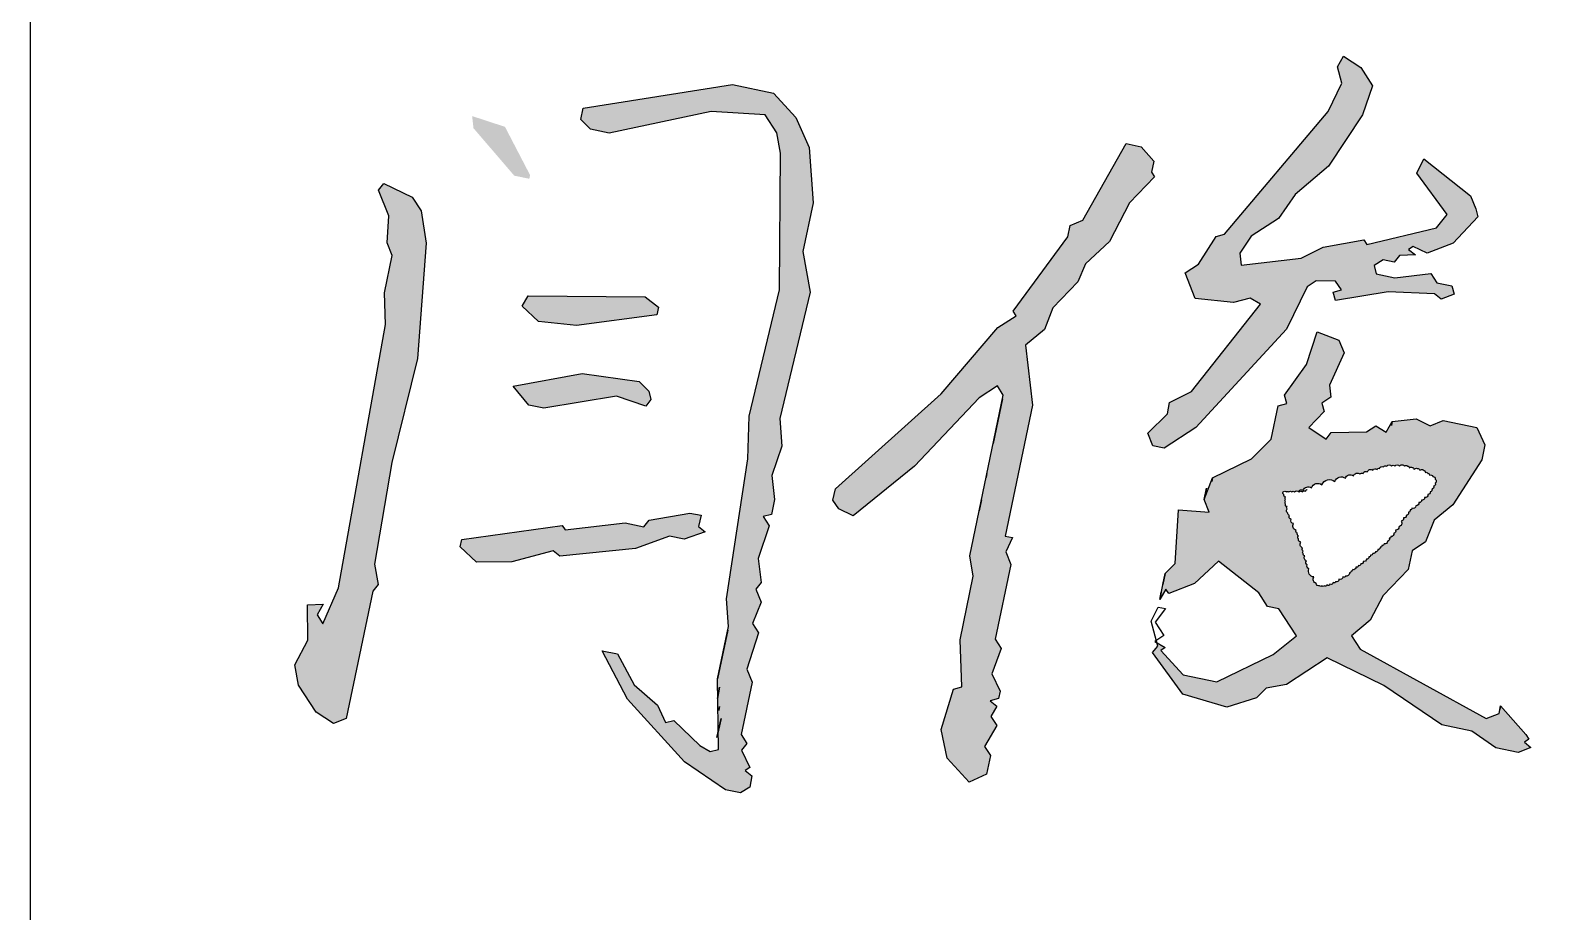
# Model space of a CAD drawing. Extents: x 5188914 to 7068445, y -542675 to 2032183.
# Drawn here: x 5235887 to 5236909, y -447815 to -447224 of the extents above; entities that cross this region are included whole.
import ezdxf

# ---------------------------------------------------------------- set-up
doc = ezdxf.new("R2010")
doc.units = 0
doc.header["$LTSCALE"] = 1000
doc.header["$MEASUREMENT"] = 0
doc.layers.get('0').update_dxf_attribs({"linetype": 'CONTINUOUS'})

msp = doc.modelspace()

# ---------------------------------------------------------------- hatches: boundary and pattern name
at = {"linetype": 'Continuous'}
h = msp.add_hatch(color=256, dxfattribs=at)
h.paths.add_polyline_path([(5236152.1, -447366.8), (5236148.8, -447345.2), (5236142.8, -447336.1), (5236123.8, -447326.9), (5236120.3, -447331.4), (5236127.2, -447348.5), (5236126, -447366.6), (5236129.4, -447375.1), (5236124.2, -447400.2), (5236125, -447421.3), (5236093.4, -447597.7), (5236083.1, -447621.8), (5236079.2, -447615.7), (5236083.2, -447608.7), (5236072.7, -447609.1), (5236073, -447632.7), (5236064.3, -447649.2), (5236066.7, -447662.8), (5236078.6, -447681), (5236090.1, -447688.6), (5236098.6, -447685.2), (5236116.4, -447600), (5236120, -447595.5), (5236117.6, -447581.9), (5236129.2, -447513.7), (5236146.4, -447444.1)])
h.paths.add_polyline_path([(5236205, -447288.9), (5236183, -447281.7), (5236183.9, -447289.8), (5236211.2, -447321.6), (5236221.3, -447323.7), (5236221.8, -447321.2)])
h.paths.add_polyline_path([(5236343.2, -447278.6), (5236379.3, -447280.9), (5236387.2, -447293), (5236389.6, -447306.6), (5236388.8, -447398), (5236368.5, -447482.7), (5236367.7, -447511.3), (5236353.4, -447605), (5236354.7, -447623.6), (5236347.4, -447658.7), (5236348, -447705.9), (5236342.4, -447707.4), (5236335.5, -447703.3), (5236318, -447686.6), (5236312.5, -447688), (5236307.1, -447676.4), (5236291.6, -447662.7), (5236280.3, -447642), (5236270.2, -447640), (5236287, -447672.2), (5236325.3, -447714.2), (5236352.8, -447733.1), (5236362.8, -447735.1), (5236368.9, -447731.2), (5236370.4, -447723.7), (5236365.9, -447720.1), (5236369, -447718.1), (5236363.5, -447706.5), (5236367.1, -447702), (5236363.1, -447696), (5236370.5, -447660.9), (5236367, -447652.3), (5236374.8, -447627.8), (5236370.8, -447621.7), (5236376.5, -447607.2), (5236373, -447598.7), (5236376.6, -447594.2), (5236374.7, -447578.1), (5236381.9, -447556.1), (5236378, -447550), (5236383.5, -447548.6), (5236385.6, -447538.5), (5236383.7, -447522.4), (5236390.4, -447502.9), (5236389.1, -447484.3), (5236409.4, -447399.7), (5236404.6, -447372.5), (5236411.4, -447339.9), (5236408.7, -447302.8), (5236399.9, -447282.6), (5236384.9, -447266.4), (5236357.4, -447260.6), (5236257.3, -447276.3), (5236255.8, -447283.9), (5236262.2, -447290.4), (5236274.8, -447293.1)])
h.paths.add_polyline_path([(5236298.9, -447402.7), (5236220.6, -447402), (5236216.5, -447409), (5236227.5, -447419.2), (5236253, -447421.9), (5236306.8, -447414.8), (5236307.9, -447409.8)])
h.paths.add_polyline_path([(5236301.4, -447466), (5236294.9, -447459.4), (5236256.8, -447454.1), (5236210.5, -447462.7), (5236221, -447475.3), (5236231, -447477.4), (5236279.7, -447469.3), (5236299.3, -447476), (5236302.8, -447471.5)])
h.paths.add_polyline_path([(5236315.1, -447563), (5236325.1, -447565.1), (5236339.2, -447560.2), (5236334.7, -447556.7), (5236336.3, -447549.1), (5236328.8, -447547.6), (5236301.6, -447552.4), (5236298.1, -447556.8), (5236285.5, -447554.2), (5236245.3, -447558.9), (5236243.3, -447555.9), (5236176, -447565.3), (5236174.9, -447570.3), (5236185.9, -447580.5), (5236209.5, -447580.2), (5236237.2, -447572.9), (5236241.7, -447576.4), (5236292.4, -447571.4)])
h.paths.add_polyline_path([(5236588.7, -447392.7), (5236593.8, -447380.7), (5236610, -447365.8), (5236623.3, -447339.8), (5236640, -447322.3), (5236638, -447319.3), (5236639.6, -447311.8), (5236631.1, -447302.2), (5236621.1, -447300.1), (5236592.1, -447351.5), (5236583.5, -447355), (5236581.9, -447362.5), (5236545.3, -447412.4), (5236547.3, -447415.4), (5236535.2, -447423.4), (5236497.2, -447467.7), (5236426.3, -447531.4), (5236424.7, -447538.9), (5236428.7, -447544.9), (5236438.2, -447549.5), (5236479.2, -447516.2), (5236522.7, -447470.4), (5236534.9, -447462.5), (5236538.8, -447468.6), (5236516.3, -447576.3), (5236518.7, -447589.9), (5236509.8, -447632.5), (5236511, -447664.1), (5236505.5, -447665.6), (5236497.2, -447692.6), (5236501.1, -447711.7), (5236516, -447727.9), (5236527.6, -447722.5), (5236530.2, -447710), (5236526.2, -447703.9), (5236534.4, -447689.9), (5236530.4, -447683.9), (5236534.5, -447676.9), (5236530, -447673.3), (5236535.6, -447671.9), (5236536.6, -447666.9), (5236531.2, -447655.3), (5236537.4, -447638.3), (5236533.4, -447632.2), (5236543.9, -447582.1), (5236540.4, -447573.5), (5236545, -447564), (5236540, -447563), (5236558.3, -447475.3), (5236553.7, -447435.1), (5236566.3, -447424.6), (5236572, -447410.1)])
h.paths.add_polyline_path([(5236734.3, -447334.2), (5236756.6, -447315.3), (5236779.4, -447280.9), (5236786.1, -447261.4), (5236778.2, -447249.2), (5236766.7, -447241.6), (5236762.7, -447248.6), (5236765.6, -447259.7), (5236756.4, -447278.7), (5236686.9, -447360.9), (5236681.3, -447362.4), (5236669.6, -447380.8), (5236660.5, -447386.8), (5236667.4, -447403.9), (5236693, -447406.6), (5236704.1, -447403.7), (5236711.1, -447407.8), (5236664.9, -447466.2), (5236650.2, -447473.6), (5236648.7, -447481.1), (5236635.5, -447494), (5236638.9, -447502.6), (5236646.5, -447504.1), (5236667.7, -447490.3), (5236728.5, -447424.5), (5236742.3, -447396), (5236748.4, -447392.1), (5236761.4, -447392.2), (5236765.4, -447398.2), (5236759.8, -447399.7), (5236761.3, -447405.2), (5236796.5, -447399.5), (5236827.6, -447400.8), (5236832.1, -447404.3), (5236840.7, -447400.9), (5236839.2, -447395.4), (5236829.2, -447393.3), (5236825.2, -447387.2), (5236801.1, -447390), (5236788.6, -447387.4), (5236787.1, -447381.9), (5236793.2, -447377.9), (5236800.7, -447379.5), (5236804.2, -447375), (5236814.8, -447374.6), (5236810.3, -447371), (5236813.3, -447369), (5236822.8, -447373.6), (5236840, -447366.8), (5236856.7, -447349.3), (5236855.2, -447343.8), (5236851.8, -447335.2), (5236820.4, -447310.4), (5236815.8, -447319.9), (5236836.1, -447347.6), (5236829, -447356.6), (5236782.2, -447367.8), (5236780.2, -447364.7), (5236753.1, -447369.5), (5236738.4, -447376.9), (5236698.2, -447381.6), (5236697.3, -447373.5), (5236704.9, -447362.1), (5236723.1, -447350.2)])
h.paths.add_polyline_path([(5236757.3, -447461.9), (5236767, -447440.4), (5236763.6, -447431.9), (5236749.1, -447426.2), (5236741.8, -447448.2), (5236727.1, -447468.7), (5236728.6, -447474.2), (5236723, -447475.7), (5236718.3, -447498.2), (5236705.1, -447511.2), (5236678.9, -447524), (5236673.3, -447538.5), (5236676.7, -447547.1), (5236656.1, -447545.4), (5236653.8, -447581.5), (5236647.2, -447588), (5236645.7, -447595.5), (5236643.6, -447605.5), (5236647.7, -447598.5), (5236649.6, -447601.6), (5236666.8, -447594.7), (5236683, -447579.8), (5236709.9, -447601.1), (5236715.8, -447610.2), (5236723.4, -447611.8), (5236735.2, -447629.9), (5236719.6, -447642.4), (5236681.8, -447660.6), (5236659.2, -447655.9), (5236644.3, -447639.7), (5236647.3, -447637.7), (5236641.7, -447634.4), (5236642.3, -447636.7), (5236638.7, -447641.1), (5236659.1, -447668.9), (5236688.6, -447677.7), (5236708.3, -447671.4), (5236714.9, -447664.9), (5236728.4, -447662.5), (5236755.7, -447644.7), (5236793.7, -447663.1), (5236832.6, -447689.5), (5236852.7, -447693.7), (5236868.6, -447704.9), (5236883.7, -447708), (5236892.2, -447704.6), (5236887.8, -447701.1), (5236890.8, -447699.1), (5236888.8, -447696), (5236871.9, -447676.8), (5236871.4, -447679.3), (5236870.9, -447681.8), (5236862.3, -447685.3), (5236777.8, -447638.8), (5236771.9, -447629.8), (5236784.5, -447619.3), (5236793.2, -447602.8), (5236809.9, -447585.4), (5236812.6, -447572.9), (5236821.6, -447566.9), (5236827.3, -447552.4), (5236839.9, -447542), (5236859.3, -447512), (5236861.4, -447502), (5236855.9, -447490.4), (5236833.4, -447485.7), (5236824.8, -447489.1), (5236815.3, -447484.5), (5236799.2, -447486.4), (5236795.2, -447493.4), (5236788.2, -447489.3), (5236782.1, -447493.3), (5236758.5, -447493.6), (5236755, -447498.1), (5236743.5, -447490.4), (5236753.6, -447479.5), (5236752.2, -447473.9), (5236758.2, -447470)])
h.paths.add_polyline_path([(5236760.9, -447526.5, -0.520567), (5236767.9, -447524.3, -0.520567), (5236773.3, -447522.7, -0.520567), (5236777.7, -447521.6, -0.520567), (5236779.8, -447521.1, -0.520567), (5236782.6, -447520, -0.520567), (5236786.3, -447518.9, -0.520567), (5236789.1, -447518.4, -0.520567), (5236790.7, -447517.8, -0.520567), (5236793.4, -447516.7, -0.520567), (5236795.6, -447516.2, -0.520567), (5236798.8, -447516.2, -0.520567), (5236801, -447516.2, -0.520567), (5236804.2, -447516.2, -0.520567), (5236807.5, -447516.2, -0.520567), (5236809.6, -447516.2, -0.520567), (5236810.7, -447517.3, -0.520567), (5236814, -447518.4, -0.520567), (5236817.8, -447518.9, -0.520567), (5236821.6, -447520.5, -0.520567), (5236823.2, -447521.1, -0.520567), (5236824.3, -447522.2, -0.520567), (5236826.5, -447523.2, -0.520567), (5236828.1, -447524.9, -0.520567), (5236828.1, -447527.6, -0.520567), (5236827, -447529.7, -0.520567), (5236825.9, -447531.4, -0.520567), (5236824.8, -447533.5, -0.520567), (5236823.2, -447535.1, -0.520567), (5236821, -447537.3, -0.520567), (5236818.9, -447538.9, -0.520567), (5236817.2, -447540.6, -0.520567), (5236815.1, -447542.7, -0.520567), (5236812.4, -447544.4, -0.520567), (5236811.3, -447545.4, -0.520567), (5236810.2, -447547.1, -0.520567), (5236808.6, -447549.2, -0.520567), (5236806.9, -447550.9, -0.520567), (5236805.3, -447553, -0.520567), (5236803.7, -447556.8, -0.520567), (5236801.5, -447559, -0.520567), (5236800.4, -447561.1, -0.520567), (5236798.3, -447563.3, -0.520567), (5236797.2, -447564.4, -0.520567), (5236796.1, -447566.6, -0.520567), (5236793.9, -447568.2, -0.520567), (5236792.3, -447569.3, -0.520567), (5236791.2, -447570.4, -0.520567), (5236789.6, -447572, -0.520567), (5236788, -447573.6, -0.520567), (5236786.3, -447574.7, -0.520567), (5236784.7, -447575.8, -0.520567), (5236783.6, -447576.9, -0.520567), (5236782, -447578.5, -0.520567), (5236779.8, -447580.1, -0.520567), (5236778.2, -447581.7, -0.520567), (5236776.6, -447582.8, -0.520567), (5236775, -447583.9, -0.520567), (5236772.8, -447585.5, -0.520567), (5236771.7, -447586.6, -0.520567), (5236770.6, -447587.7, -0.520567), (5236767.9, -447589.8, -0.520567), (5236766.3, -447590.4, -0.520567), (5236763.6, -447592, -0.520567), (5236761.4, -447593.6, -0.520567), (5236759.8, -447594.2, -0.520567), (5236757.6, -447595.3, -0.520567), (5236755.5, -447595.8, -0.520567), (5236753.8, -447596.3, -0.520567), (5236752.2, -447596.3, -0.520567), (5236750.6, -447596.3, -0.520567), (5236748.4, -447594.7, -0.520567), (5236746.8, -447590.4, -0.520567), (5236743.5, -447585, -0.520567), (5236742.4, -447582.3, -0.520567), (5236741.9, -447579.6, -0.520567), (5236740.8, -447576.3, -0.520567), (5236739.7, -447574.7, -0.520567), (5236739.7, -447573.1, -0.520567), (5236739.2, -447570.9, -0.520567), (5236738.1, -447567.1, -0.520567), (5236736.5, -447564.9, -0.520567), (5236736.5, -447562.8, -0.520567), (5236735.9, -447561.1, -0.520567), (5236734.9, -447559, -0.520567), (5236733.2, -447554.6, -0.520567), (5236731.6, -447551.9, -0.520567), (5236730.5, -447549.2, -0.520567), (5236729.4, -447547.6, -0.520567), (5236728.9, -447544.9, -0.520567), (5236728.9, -447543.3, -0.520567), (5236727.8, -447541.6, -0.520567), (5236727.8, -447540, -0.520567), (5236727.8, -447538.4, -0.520567), (5236727.8, -447536.8, -0.520567), (5236726.7, -447535.1, -0.520567), (5236726.2, -447533.5, -0.520567), (5236728.4, -447533.5, -0.520567), (5236730, -447533.5, -0.520567), (5236732.1, -447533.5, -0.520567), (5236733.8, -447533.5, -0.435193), (5236736.7, -447533.1, -0.455955), (5236739.7, -447532.4, -0.520567), (5236745.2, -447530.8, -0.520567), (5236752.2, -447528.7, -0.520567)], flags=16)
h.paths.add_polyline_path([(5237125.6, -447426.5), (5237087.6, -447408.1), (5237081.2, -447401.5), (5237073.1, -447402.4), (5237066.6, -447395.8), (5237049.1, -447392.2), (5237054.9, -447414.3), (5237084, -447425.6), (5237090.4, -447432.2), (5237089.4, -447437.2), (5237111.9, -447441.9), (5237127.1, -447432)])
h.paths.add_polyline_path([(5237041.3, -447479.5), (5237024.3, -447473.3), (5237005.7, -447474.6), (5237013.1, -447489.3), (5237045.2, -447498.6), (5237047, -447514.7), (5237053.5, -447521.2), (5237062.2, -447504.8)])
h.paths.add_polyline_path([(5237082.6, -447582.2), (5237081.1, -447576.7), (5237090.2, -447570.8), (5237086.3, -447564.7), (5237094.3, -447563.8), (5237092.8, -447558.2), (5237098.4, -447556.8), (5237098.9, -447554.3), (5237089.9, -447547.2), (5237089.4, -447549.7), (5237088.9, -447552.2), (5237080.3, -447555.6), (5237050.4, -447586), (5237045.8, -447595.5), (5237030.2, -447607.9), (5237025.6, -447617.4), (5236990.2, -447636.2), (5236988.7, -447643.7), (5236992.6, -447649.7), (5237007.1, -447655.4), (5237030.3, -447644.6), (5237061.8, -447606.7), (5237059.8, -447603.6), (5237068.9, -447597.7), (5237067.4, -447592.2)])
h.paths.add_polyline_path([(5237219.8, -447388.6), (5237240, -447379.8), (5237293.8, -447372.7), (5237308.8, -447375.9), (5237332.9, -447373), (5237336.9, -447379.1), (5237339, -447369.1), (5237355.5, -447377.8), (5237364.1, -447374.3), (5237365.1, -447369.3), (5237347.2, -447355.1), (5237349.1, -447358.1), (5237343.1, -447362.1), (5237331.6, -447354.5), (5237300.5, -447353.2), (5237296.9, -447357.7), (5237274.4, -447353), (5237260.8, -447355.4), (5237256.8, -447349.3), (5237272.6, -447323.8), (5237277.3, -447301.3), (5237271.9, -447289.7), (5237257.9, -447281.5), (5237254.4, -447286), (5237251.6, -447311.6), (5237225.2, -447350.5), (5237219.7, -447352), (5237218.1, -447359.5), (5237175.3, -447376.7), (5237174.7, -447379.2), (5237173.2, -447386.7), (5237179.1, -447395.8), (5237146.2, -447428.2), (5237144.1, -447438.2), (5237136.1, -447439.1), (5237131.5, -447448.6), (5237140.9, -447453.2), (5237145, -447446.2), (5237150, -447447.3), (5237154.1, -447440.3), (5237159.1, -447441.3), (5237157.7, -447435.8), (5237180.9, -447424.9), (5237185.5, -447415.4), (5237203.1, -447406.1)])

# ---------------------------------------------------------------- linework, layer by layer
msp.add_line((5235887.2, -449156.7), (5235887.2, -445906.7))
msp.add_line((5235887.2, -449156.7), (5235887.2, -445906.7))
msp.add_line((5235887.2, -449156.7), (5235887.2, -445906.7))
for points in [[(5236855.2, -447343.8), (5236856.7, -447349.3), (5236840, -447366.8), (5236822.8, -447373.6), (5236813.3, -447369), (5236810.3, -447371), (5236814.8, -447374.6), (5236804.2, -447375), (5236800.7, -447379.5), (5236793.2, -447377.9), (5236787.1, -447381.9), (5236788.6, -447387.4), (5236801.1, -447390), (5236825.2, -447387.2), (5236829.2, -447393.3), (5236839.2, -447395.4), (5236840.7, -447400.9), (5236832.1, -447404.3), (5236827.6, -447400.8), (5236796.5, -447399.5), (5236761.3, -447405.2), (5236759.8, -447399.7), (5236765.4, -447398.2), (5236761.4, -447392.2), (5236748.4, -447392.1), (5236742.3, -447396), (5236728.5, -447424.5), (5236667.7, -447490.3), (5236646.5, -447504.1), (5236638.9, -447502.6), (5236635.5, -447494), (5236648.7, -447481.1), (5236650.2, -447473.6), (5236664.9, -447466.2), (5236711.1, -447407.8), (5236704.1, -447403.7), (5236693, -447406.6), (5236667.4, -447403.9), (5236660.5, -447386.8), (5236669.6, -447380.8), (5236681.3, -447362.4), (5236686.9, -447360.9), (5236756.4, -447278.7), (5236765.6, -447259.7), (5236762.7, -447248.6), (5236766.7, -447241.6), (5236778.2, -447249.2), (5236786.1, -447261.4), (5236779.4, -447280.9), (5236756.6, -447315.3), (5236734.3, -447334.2), (5236723.1, -447350.2), (5236704.9, -447362.1), (5236697.3, -447373.5), (5236698.2, -447381.6), (5236738.4, -447376.9), (5236753.1, -447369.5), (5236780.2, -447364.7), (5236782.2, -447367.8), (5236829, -447356.6), (5236836.1, -447347.6), (5236815.8, -447319.9), (5236820.4, -447310.4), (5236851.8, -447335.2), (5236855.2, -447343.8)], [(5236370.4, -447723.7), (5236368.9, -447731.2), (5236362.8, -447735.1), (5236352.8, -447733.1), (5236325.3, -447714.2), (5236287, -447672.2), (5236270.2, -447640), (5236280.3, -447642), (5236291.6, -447662.7), (5236307.1, -447676.4), (5236312.5, -447688), (5236318, -447686.6), (5236335.5, -447703.3), (5236342.4, -447707.4), (5236348, -447705.9), (5236347.4, -447658.7), (5236354.7, -447623.6), (5236353.4, -447605), (5236367.7, -447511.3), (5236368.5, -447482.7), (5236388.8, -447398), (5236389.6, -447306.6), (5236387.2, -447293), (5236379.3, -447280.9), (5236343.2, -447278.6), (5236274.8, -447293.1), (5236262.2, -447290.4), (5236255.8, -447283.9), (5236257.3, -447276.3), (5236357.4, -447260.6), (5236384.9, -447266.4), (5236399.9, -447282.6), (5236408.7, -447302.8), (5236411.4, -447339.9), (5236404.6, -447372.5), (5236409.4, -447399.7), (5236389.1, -447484.3), (5236390.4, -447502.9), (5236383.7, -447522.4), (5236385.6, -447538.5), (5236383.5, -447548.6), (5236378, -447550), (5236381.9, -447556.1), (5236374.7, -447578.1), (5236376.6, -447594.2), (5236373, -447598.7), (5236376.5, -447607.2), (5236370.8, -447621.7), (5236374.8, -447627.8), (5236367, -447652.3), (5236370.5, -447660.9), (5236363.1, -447696), (5236367.1, -447702), (5236363.5, -447706.5), (5236369, -447718.1), (5236365.9, -447720.1), (5236370.4, -447723.7)], [(5236639.6, -447311.8), (5236638, -447319.3), (5236640, -447322.3), (5236623.3, -447339.8), (5236610, -447365.8), (5236593.8, -447380.7), (5236588.7, -447392.7), (5236572, -447410.1), (5236566.3, -447424.6), (5236553.7, -447435.1), (5236558.3, -447475.3), (5236540, -447563), (5236545, -447564), (5236540.4, -447573.5), (5236543.9, -447582.1), (5236533.4, -447632.2), (5236537.4, -447638.3), (5236531.2, -447655.3), (5236536.6, -447666.9), (5236535.6, -447671.9), (5236530, -447673.3), (5236534.5, -447676.9), (5236530.4, -447683.9), (5236534.4, -447689.9), (5236526.2, -447703.9), (5236530.2, -447710), (5236527.6, -447722.5), (5236516, -447727.9), (5236501.1, -447711.7), (5236497.2, -447692.6), (5236505.5, -447665.6), (5236511, -447664.1), (5236509.8, -447632.5), (5236518.7, -447589.9), (5236516.3, -447576.3), (5236538.8, -447468.6), (5236534.9, -447462.5), (5236522.7, -447470.4), (5236479.2, -447516.2), (5236438.2, -447549.5), (5236428.7, -447544.9), (5236424.7, -447538.9), (5236426.3, -447531.4), (5236497.2, -447467.7), (5236535.2, -447423.4), (5236547.3, -447415.4), (5236545.3, -447412.4), (5236581.9, -447362.5), (5236583.5, -447355), (5236592.1, -447351.5), (5236621.1, -447300.1), (5236631.1, -447302.2), (5236639.6, -447311.8)], [(5236120, -447595.5), (5236116.4, -447600), (5236098.6, -447685.2), (5236090.1, -447688.6), (5236078.6, -447681), (5236066.7, -447662.8), (5236064.3, -447649.2), (5236073, -447632.7), (5236072.7, -447609.1), (5236083.2, -447608.7), (5236079.2, -447615.7), (5236083.1, -447621.8), (5236093.4, -447597.7), (5236125, -447421.3), (5236124.2, -447400.2), (5236129.4, -447375.1), (5236126, -447366.6), (5236127.2, -447348.5), (5236120.3, -447331.4), (5236123.8, -447326.9), (5236142.8, -447336.1), (5236148.8, -447345.2), (5236152.1, -447366.8), (5236146.4, -447444.1), (5236129.2, -447513.7), (5236117.6, -447581.9), (5236120, -447595.5)], [(5236307.9, -447409.8), (5236306.8, -447414.8), (5236253, -447421.9), (5236227.5, -447419.2), (5236216.5, -447409), (5236220.6, -447402), (5236298.9, -447402.7), (5236307.9, -447409.8)], [(5236888.8, -447696), (5236890.8, -447699.1), (5236887.8, -447701.1), (5236892.2, -447704.6), (5236883.7, -447708), (5236868.6, -447704.9), (5236852.7, -447693.7), (5236832.6, -447689.5), (5236793.7, -447663.1), (5236755.7, -447644.7), (5236728.4, -447662.5), (5236714.9, -447664.9), (5236708.3, -447671.4), (5236688.6, -447677.7), (5236659.1, -447668.9), (5236638.7, -447641.1), (5236642.3, -447636.7), (5236637.9, -447620.1), (5236642.5, -447610.6), (5236647.5, -447611.6), (5236640.4, -447620.6), (5236646.4, -447629.7), (5236640.3, -447633.6), (5236647.3, -447637.7), (5236644.3, -447639.7), (5236659.2, -447655.9), (5236681.8, -447660.6), (5236719.6, -447642.4), (5236735.2, -447629.9), (5236723.4, -447611.8), (5236715.8, -447610.2), (5236709.9, -447601.1), (5236683, -447579.8), (5236666.8, -447594.7), (5236649.6, -447601.6), (5236647.7, -447598.5), (5236643.6, -447605.5), (5236647.2, -447588), (5236653.8, -447581.5), (5236656.1, -447545.4), (5236676.7, -447547.1), (5236673.3, -447538.5), (5236678.9, -447524), (5236705.1, -447511.2), (5236718.3, -447498.2), (5236723, -447475.7), (5236728.6, -447474.2), (5236727.1, -447468.7), (5236741.8, -447448.2), (5236749.1, -447426.2), (5236763.6, -447431.9), (5236767, -447440.4), (5236757.3, -447461.9), (5236758.2, -447470), (5236752.2, -447473.9), (5236753.6, -447479.5), (5236743.5, -447490.4), (5236755, -447498.1), (5236758.5, -447493.6), (5236782.1, -447493.3), (5236788.2, -447489.3), (5236795.2, -447493.4), (5236799.2, -447486.4), (5236815.3, -447484.5), (5236824.8, -447489.1), (5236833.4, -447485.7), (5236855.9, -447490.4), (5236861.4, -447502), (5236859.3, -447512), (5236839.9, -447542), (5236827.3, -447552.4), (5236821.6, -447566.9), (5236812.6, -447572.9), (5236809.9, -447585.4), (5236793.2, -447602.8), (5236784.5, -447619.3), (5236771.9, -447629.8), (5236777.8, -447638.8), (5236862.3, -447685.3), (5236870.9, -447681.8), (5236871.9, -447676.8), (5236888.8, -447696)], [(5236301.4, -447466), (5236302.8, -447471.5), (5236299.3, -447476), (5236279.7, -447469.3), (5236231, -447477.4), (5236221, -447475.3), (5236210.5, -447462.7), (5236256.8, -447454.1), (5236294.9, -447459.4), (5236301.4, -447466)], [(5236538.3, -447471.1), (5236532, -447501.1), (5236538.3, -447471.1)], [(5236799.2, -447486.4), (5236798.7, -447488.9), (5236799.2, -447486.4)], [(5236527.8, -447521.2), (5236527.3, -447523.7), (5236527.8, -447521.2)], [(5236674.8, -447531), (5236673.3, -447538.5), (5236674.8, -447531)], [(5236678.9, -447524), (5236678.4, -447526.5), (5236678.9, -447524)], [(5236524.2, -447538.7), (5236522.6, -447546.2), (5236524.2, -447538.7)], [(5236334.7, -447556.7), (5236339.2, -447560.2), (5236325.1, -447565.1), (5236315.1, -447563), (5236292.4, -447571.4), (5236241.7, -447576.4), (5236237.2, -447572.9), (5236209.5, -447580.2), (5236185.9, -447580.5), (5236174.9, -447570.3), (5236176, -447565.3), (5236243.3, -447555.9), (5236245.3, -447558.9), (5236285.5, -447554.2), (5236298.1, -447556.8), (5236301.6, -447552.4), (5236328.8, -447547.6), (5236336.3, -447549.1), (5236334.7, -447556.7)], [(5236647.2, -447588), (5236645.7, -447595.5), (5236647.2, -447588)], [(5236644.6, -447600.5), (5236643.6, -447605.5), (5236644.6, -447600.5)], [(5236354.2, -447626.1), (5236347.4, -447658.7), (5236354.2, -447626.1)], [(5236348.8, -447664.2), (5236347.3, -447671.8), (5236348.8, -447664.2)], [(5236871.9, -447676.8), (5236871.4, -447679.3), (5236871.9, -447676.8)], [(5236349.7, -447685.3), (5236347, -447697.9), (5236349.7, -447685.3)], [(5236348.7, -447677.3), (5236348.2, -447679.8), (5236348.7, -447677.3)]]:
    msp.add_lwpolyline(points, dxfattribs=at)
msp.add_lwpolyline([(5236736.5, -447533.5, -0.520567), (5236739.7, -447532.4, -0.520567), (5236739.7, -447532.4, -0.520567), (5236745.2, -447530.8, -0.520567), (5236745.2, -447530.8, -0.520567), (5236752.2, -447528.7, -0.520567), (5236752.2, -447528.7, -0.520567), (5236760.9, -447526.5, -0.520567), (5236760.9, -447526.5, -0.520567), (5236767.9, -447524.3, -0.520567), (5236767.9, -447524.3, -0.520567), (5236773.3, -447522.7, -0.520567), (5236773.3, -447522.7, -0.520567), (5236777.7, -447521.6, -0.520567), (5236777.7, -447521.6, -0.520567), (5236779.8, -447521.1, -0.520567), (5236779.8, -447521.1, -0.520567), (5236782.6, -447520, -0.520567), (5236782.6, -447520, -0.520567), (5236786.3, -447518.9, -0.520567), (5236786.3, -447518.9, -0.520567), (5236789.1, -447518.4, -0.520567), (5236789.1, -447518.4, -0.520567), (5236790.7, -447517.8, -0.520567), (5236790.7, -447517.8, -0.520567), (5236793.4, -447516.7, -0.520567), (5236793.4, -447516.7, -0.520567), (5236795.6, -447516.2, -0.520567), (5236795.6, -447516.2, -0.520567), (5236798.8, -447516.2, -0.520567), (5236798.8, -447516.2, -0.520567), (5236801, -447516.2, -0.520567), (5236801, -447516.2, -0.520567), (5236804.2, -447516.2, -0.520567), (5236804.2, -447516.2, -0.520567), (5236807.5, -447516.2, -0.520567), (5236807.5, -447516.2, -0.520567), (5236809.6, -447516.2, -0.520567), (5236809.6, -447516.2, -0.520567), (5236810.7, -447517.3, -0.520567), (5236810.7, -447517.3, -0.520567), (5236814, -447518.4, -0.520567), (5236814, -447518.4, -0.520567), (5236817.8, -447518.9, -0.520567), (5236817.8, -447518.9, -0.520567), (5236821.6, -447520.5, -0.520567), (5236821.6, -447520.5, -0.520567), (5236823.2, -447521.1, -0.520567), (5236823.2, -447521.1, -0.520567), (5236824.3, -447522.2, -0.520567), (5236824.3, -447522.2, -0.520567), (5236826.5, -447523.2, -0.520567), (5236826.5, -447523.2, -0.520567), (5236828.1, -447524.9, -0.520567), (5236828.1, -447524.9, -0.520567), (5236828.1, -447527.6, -0.520567), (5236828.1, -447527.6, -0.520567), (5236827, -447529.7, -0.520567), (5236827, -447529.7, -0.520567), (5236825.9, -447531.4, -0.520567), (5236825.9, -447531.4, -0.520567), (5236824.8, -447533.5, -0.520567), (5236824.8, -447533.5, -0.520567), (5236823.2, -447535.1, -0.520567), (5236823.2, -447535.1, -0.520567), (5236821, -447537.3, -0.520567), (5236821, -447537.3, -0.520567), (5236818.9, -447538.9, -0.520567), (5236818.9, -447538.9, -0.520567), (5236817.2, -447540.6, -0.520567), (5236817.2, -447540.6, -0.520567), (5236815.1, -447542.7, -0.520567), (5236815.1, -447542.7, -0.520567), (5236812.4, -447544.4, -0.520567), (5236812.4, -447544.4, -0.520567), (5236811.3, -447545.4, -0.520567), (5236811.3, -447545.4, -0.520567), (5236810.2, -447547.1, -0.520567), (5236810.2, -447547.1, -0.520567), (5236808.6, -447549.2, -0.520567), (5236808.6, -447549.2, -0.520567), (5236806.9, -447550.9, -0.520567), (5236806.9, -447550.9, -0.520567), (5236805.3, -447553, -0.520567), (5236805.3, -447553, -0.520567), (5236803.7, -447556.8, -0.520567), (5236803.7, -447556.8, -0.520567), (5236801.5, -447559, -0.520567), (5236801.5, -447559, -0.520567), (5236800.4, -447561.1, -0.520567), (5236800.4, -447561.1, -0.520567), (5236798.3, -447563.3, -0.520567), (5236798.3, -447563.3, -0.520567), (5236797.2, -447564.4, -0.520567), (5236797.2, -447564.4, -0.520567), (5236796.1, -447566.6, -0.520567), (5236796.1, -447566.6, -0.520567), (5236793.9, -447568.2, -0.520567), (5236793.9, -447568.2, -0.520567), (5236792.3, -447569.3, -0.520567), (5236792.3, -447569.3, -0.520567), (5236791.2, -447570.4, -0.520567), (5236791.2, -447570.4, -0.520567), (5236789.6, -447572, -0.520567), (5236789.6, -447572, -0.520567), (5236788, -447573.6, -0.520567), (5236788, -447573.6, -0.520567), (5236786.3, -447574.7, -0.520567), (5236786.3, -447574.7, -0.520567), (5236784.7, -447575.8, -0.520567), (5236784.7, -447575.8, -0.520567), (5236783.6, -447576.9, -0.520567), (5236783.6, -447576.9, -0.520567), (5236782, -447578.5, -0.520567), (5236782, -447578.5, -0.520567), (5236779.8, -447580.1, -0.520567), (5236779.8, -447580.1, -0.520567), (5236778.2, -447581.7, -0.520567), (5236778.2, -447581.7, -0.520567), (5236776.6, -447582.8, -0.520567), (5236776.6, -447582.8, -0.520567), (5236775, -447583.9, -0.520567), (5236775, -447583.9, -0.520567), (5236772.8, -447585.5, -0.520567), (5236772.8, -447585.5, -0.520567), (5236771.7, -447586.6, -0.520567), (5236771.7, -447586.6, -0.520567), (5236770.6, -447587.7, -0.520567), (5236770.6, -447587.7, -0.520567), (5236767.9, -447589.8, -0.520567), (5236767.9, -447589.8, -0.520567), (5236766.3, -447590.4, -0.520567), (5236766.3, -447590.4, -0.520567), (5236763.6, -447592, -0.520567), (5236763.6, -447592, -0.520567), (5236761.4, -447593.6, -0.520567), (5236761.4, -447593.6, -0.520567), (5236759.8, -447594.2, -0.520567), (5236759.8, -447594.2, -0.520567), (5236757.6, -447595.3, -0.520567), (5236757.6, -447595.3, -0.520567), (5236755.5, -447595.8, -0.520567), (5236755.5, -447595.8, -0.520567), (5236753.8, -447596.3, -0.520567), (5236753.8, -447596.3, -0.520567), (5236752.2, -447596.3, -0.520567), (5236752.2, -447596.3, -0.520567), (5236750.6, -447596.3, -0.520567), (5236750.6, -447596.3, -0.520567), (5236748.4, -447594.7, -0.520567), (5236748.4, -447594.7, -0.520567), (5236746.8, -447590.4, -0.520567), (5236746.8, -447590.4, -0.520567), (5236743.5, -447585, -0.520567), (5236743.5, -447585, -0.520567), (5236742.4, -447582.3, -0.520567), (5236742.4, -447582.3, -0.520567), (5236741.9, -447579.6, -0.520567), (5236741.9, -447579.6, -0.520567), (5236740.8, -447576.3, -0.520567), (5236740.8, -447576.3, -0.520567), (5236739.7, -447574.7, -0.520567), (5236739.7, -447574.7, -0.520567), (5236739.7, -447573.1, -0.520567), (5236739.7, -447573.1, -0.520567), (5236739.2, -447570.9, -0.520567), (5236739.2, -447570.9, -0.520567), (5236738.1, -447567.1, -0.520567), (5236738.1, -447567.1, -0.520567), (5236736.5, -447564.9, -0.520567), (5236736.5, -447564.9, -0.520567), (5236736.5, -447562.8, -0.520567), (5236736.5, -447562.8, -0.520567), (5236735.9, -447561.1, -0.520567), (5236735.9, -447561.1, -0.520567), (5236734.9, -447559, -0.520567), (5236734.9, -447559, -0.520567), (5236733.2, -447554.6, -0.520567), (5236733.2, -447554.6, -0.520567), (5236731.6, -447551.9, -0.520567), (5236731.6, -447551.9, -0.520567), (5236730.5, -447549.2, -0.520567), (5236730.5, -447549.2, -0.520567), (5236729.4, -447547.6, -0.520567), (5236729.4, -447547.6, -0.520567), (5236728.9, -447544.9, -0.520567), (5236728.9, -447544.9, -0.520567), (5236728.9, -447543.3, -0.520567), (5236728.9, -447543.3, -0.520567), (5236727.8, -447541.6, -0.520567), (5236727.8, -447541.6, -0.520567), (5236727.8, -447540, -0.520567), (5236727.8, -447540, -0.520567), (5236727.8, -447538.4, -0.520567), (5236727.8, -447538.4, -0.520567), (5236727.8, -447536.8, -0.520567), (5236727.8, -447536.8, -0.520567), (5236726.7, -447535.1, -0.520567), (5236726.7, -447535.1, -0.520567), (5236726.2, -447533.5, -0.520567), (5236726.2, -447533.5, -0.520567), (5236728.4, -447533.5, -0.520567), (5236728.4, -447533.5, -0.520567), (5236730, -447533.5, -0.520567), (5236730, -447533.5, -0.520567), (5236732.1, -447533.5, -0.520567), (5236732.1, -447533.5, -0.520567), (5236733.8, -447533.5, -0.520567), (5236733.8, -447533.5, -0.520567), (5236737, -447533.5, -0.520567), (5236737, -447533.5, -0.520567), (5236739.2, -447533.5, -0.520567), (5236739.2, -447533.5, -0.520567), (5236741.4, -447533, -0.520567), (5236741.4, -447533, -0.520567), (5236742.4, -447531.9, -0.520567), (5236742.4, -447531.9, -0.520567), (5236742.4, -447531.9)], format="xyb", dxfattribs=at)

doc.saveas('drawing.dxf')
